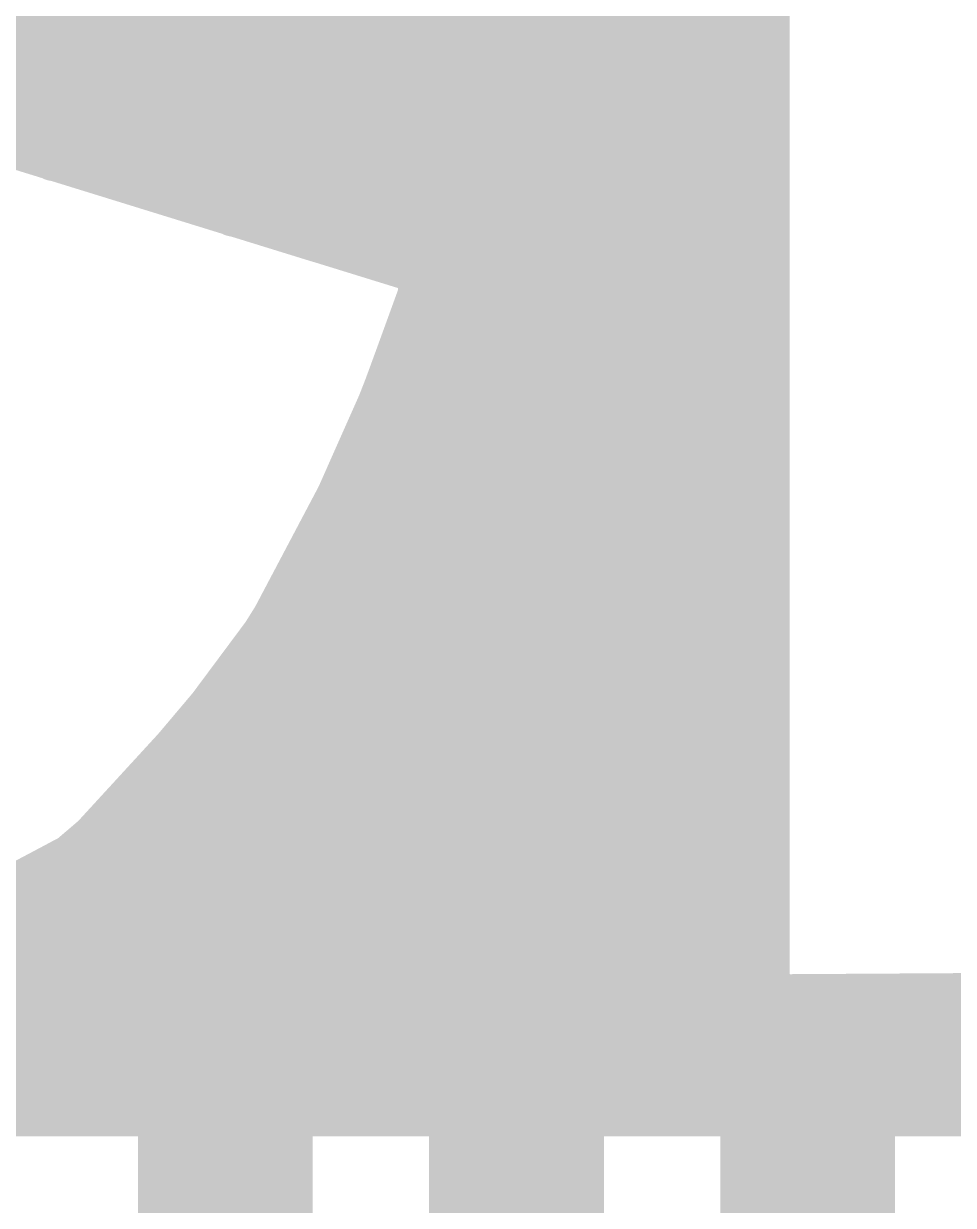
# Model space of a CAD drawing. Header units: millimetres. Extents: x 2260 to 2572, y -21 to 200.
# Drawn here: x 2340.034 to 2340.845, y 67.719 to 68.749 of the extents above; entities that cross this region are included whole.
import ezdxf

# ---------------------------------------------------------------- set-up
doc = ezdxf.new("R2010")
doc.units = ezdxf.units.MM
doc.layers.get('0').update_dxf_attribs({"lineweight": 18})
doc.layers.add('01', color=1, linetype='Continuous', lineweight=18)

# ---------------------------------------------------------------- blocks, each defined once
blk = doc.blocks.new('PAD_R1')
blk.add_lwpolyline([(0.25, 0, 0.5, 0.5, 1), (-0.25, 0, 0.5, 0.5, 1)], format="xyseb", close=True)

msp = doc.modelspace()

# ---------------------------------------------------------------- linework, layer by layer
at = {"layer": '01'}
for points in [[(2340.4642, 137.5361, 0.1524, 0.1524, 0), (2340.4642, 65.7287, 0.1524, 0.1524, 0)], [(2340.6547, 137.5361, 0.0254, 0.0254, 0), (2340.6547, 65.7287, 0.0254, 0.0254, 0)], [(2340.6674, 67.9204, 0.0508, 0.0508, 0), (2340.6674, 69.8732, 0.0508, 0.0508, 0)], [(2340.6769, 67.9204, 0.0508, 0.0508, 0), (2340.6769, 69.8732, 0.0508, 0.0508, 0)], [(2340.6896, 67.9077, 0.0254, 0.0254, 0), (2340.6896, 69.8859, 0.0254, 0.0254, 0)], [(2340.6896, 67.9077, 0.0254, 0.0254, 0), (2340.6896, 69.8859, 0.0254, 0.0254, 0)], [(2340.1848, 68.5887, 0.1016, 0.1016, 0), (2340.1848, 69.287, 0.1016, 0.1016, 0)], [(2340.2356, 68.5887, 0.1016, 0.1016, 0), (2340.2356, 69.287, 0.1016, 0.1016, 0)], [(2340.2737, 68.5589, 0.0254, 0.0254, 0), (2340.2737, 69.3073, 0.0254, 0.0254, 0)], [(2340.1467, 69.277, 0.0254, 0.0254, 0), (2340.1467, 68.5981, 0.0254, 0.0254, 0)], [(2340.6769, 68.6372, 0.0508, 0.0508, 0), (2340.6769, 68.8178, 0.0508, 0.0508, 0)], [(2340.6769, 68.7492, 0.0508, 0.0508, 0), (2339.1073, 68.7492, 0.0508, 0.0508, 0)], [(2340.6769, 68.7059, 0.0508, 0.0508, 0), (2339.114, 68.7059, 0.0508, 0.0508, 0)], [(2340.6896, 68.6808, 0.0254, 0.0254, 0), (2339.1029, 68.6808, 0.0254, 0.0254, 0)], [(2340.6769, 68.6681, 0.0508, 0.0508, 0), (2339.1188, 68.6681, 0.0508, 0.0508, 0)], [(2340.6769, 68.6681, 0.0508, 0.0508, 0), (2339.1188, 68.6681, 0.0508, 0.0508, 0)], [(2340.6769, 68.6626, 0.0508, 0.0508, 0), (2339.12, 68.6626, 0.0508, 0.0508, 0)], [(2340.6769, 68.6626, 0.0508, 0.0508, 0), (2339.1206, 68.6626, 0.0508, 0.0508, 0)], [(2339.96, 68.6691, 0.0508, 0.0508, 0), (2340.3863, 68.5374, 0.0508, 0.0508, 0)], [(2339.9618, 68.6685, 0.0508, 0.0508, 0), (2340.2918, 68.5665, 0.0508, 0.0508, 0)], [(2340.6769, 68.6372, 0.0508, 0.0508, 0), (2340.6769, 68.6681, 0.0508, 0.0508, 0)], [(2340.6896, 68.5538, 0.0254, 0.0254, 0), (2340.6896, 68.6808, 0.0254, 0.0254, 0)], [(2339.9686, 68.6532, 0.0254, 0.0254, 0), (2340.3736, 68.528, 0.0254, 0.0254, 0)], [(2339.9688, 68.6531, 0.0254, 0.0254, 0), (2340.2899, 68.5538, 0.0254, 0.0254, 0)], [(2340.6769, 68.6372, 0.0508, 0.0508, 0), (2340.0618, 68.6372, 0.0508, 0.0508, 0)], [(2340.6769, 68.6372, 0.0508, 0.0508, 0), (2340.0618, 68.6372, 0.0508, 0.0508, 0)], [(2340.6769, 68.5186, 0.0508, 0.0508, 0), (2340.6769, 68.6372, 0.0508, 0.0508, 0)], [(2340.6769, 68.5665, 0.0508, 0.0508, 0), (2340.6769, 68.6372, 0.0508, 0.0508, 0)], [(2340.6769, 68.6118, 0.0508, 0.0508, 0), (2340.1453, 68.6118, 0.0508, 0.0508, 0)], [(2340.6769, 68.6118, 0.0508, 0.0508, 0), (2340.1453, 68.6118, 0.0508, 0.0508, 0)], [(2340.1594, 68.6075, 0.0508, 0.0508, 0), (2340.261, 68.5761, 0.0508, 0.0508, 0)], [(2340.6769, 68.5892, 0.0508, 0.0508, 0), (2340.2186, 68.5892, 0.0508, 0.0508, 0)], [(2340.261, 68.5887, 0.0508, 0.0508, 0), (2340.2187, 68.5887, 0.0508, 0.0508, 0)], [(2340.261, 68.5761, 0.0508, 0.0508, 0), (2340.261, 68.5887, 0.0508, 0.0508, 0)], [(2340.1467, 68.5981, 0.0254, 0.0254, 0), (2340.2737, 68.5589, 0.0254, 0.0254, 0)], [(2340.6769, 68.5779, 0.0508, 0.0508, 0), (2340.255, 68.5779, 0.0508, 0.0508, 0)], [(2340.6769, 68.5665, 0.0508, 0.0508, 0), (2340.2918, 68.5665, 0.0508, 0.0508, 0)], [(2340.2918, 68.5665, 0.0508, 0.0508, 0), (2340.6769, 68.5665, 0.0508, 0.0508, 0)], [(2340.2899, 68.5538, 0.0254, 0.0254, 0), (2340.6896, 68.5538, 0.0254, 0.0254, 0)], [(2340.6769, 68.544, 0.0508, 0.0508, 0), (2340.3647, 68.544, 0.0508, 0.0508, 0)], [(2340.3863, 68.5374, 0.0508, 0.0508, 0), (2340.3863, 68.5126, 0.0508, 0.0508, 0)], [(2340.6769, 68.5186, 0.0508, 0.0508, 0), (2340.3863, 68.5186, 0.0508, 0.0508, 0)], [(2340.6769, 68.5158, 0.0508, 0.0508, 0), (2340.3863, 68.5158, 0.0508, 0.0508, 0)], [(2340.6769, 68.5158, 0.0508, 0.0508, 0), (2340.6769, 68.5186, 0.0508, 0.0508, 0)], [(2340.6769, 68.4396, 0.0508, 0.0508, 0), (2340.6769, 68.5158, 0.0508, 0.0508, 0)], [(2340.3863, 68.5126, 0.0508, 0.0508, 0), (2340.3562, 68.4299, 0.0508, 0.0508, 0)], [(2340.3736, 68.528, 0.0254, 0.0254, 0), (2340.3736, 68.5142, 0.0254, 0.0254, 0)], [(2340.3736, 68.5142, 0.0254, 0.0254, 0), (2340.3444, 68.4348, 0.0254, 0.0254, 0)], [(2340.6769, 68.4904, 0.0508, 0.0508, 0), (2340.38, 68.4904, 0.0508, 0.0508, 0)], [(2340.6769, 68.465, 0.0508, 0.0508, 0), (2340.3712, 68.465, 0.0508, 0.0508, 0)], [(2340.6769, 68.4396, 0.0508, 0.0508, 0), (2340.3603, 68.4396, 0.0508, 0.0508, 0)], [(2340.6769, 68.3744, 0.0508, 0.0508, 0), (2340.6769, 68.4396, 0.0508, 0.0508, 0)], [(2340.3562, 68.4299, 0.0508, 0.0508, 0), (2340.3306, 68.3647, 0.0508, 0.0508, 0)], [(2340.3416, 68.4268, 0.0254, 0.0254, 0), (2340.2852, 68.2998, 0.0254, 0.0254, 0)], [(2340.3505, 68.4142, 0.0508, 0.0508, 0), (2340.3061, 68.3126, 0.0508, 0.0508, 0)], [(2340.3444, 68.4348, 0.0254, 0.0254, 0), (2340.3189, 68.3696, 0.0254, 0.0254, 0)], [(2340.6769, 68.4142, 0.0508, 0.0508, 0), (2340.3505, 68.4142, 0.0508, 0.0508, 0)], [(2340.6769, 68.4141, 0.0508, 0.0508, 0), (2340.3505, 68.4141, 0.0508, 0.0508, 0)], [(2340.6769, 68.4141, 0.0508, 0.0508, 0), (2340.3505, 68.4141, 0.0508, 0.0508, 0)], [(2340.6896, 68.4268, 0.0254, 0.0254, 0), (2340.3416, 68.4268, 0.0254, 0.0254, 0)], [(2340.6769, 68.3125, 0.0508, 0.0508, 0), (2340.6769, 68.4141, 0.0508, 0.0508, 0)], [(2340.6896, 68.2998, 0.0254, 0.0254, 0), (2340.6896, 68.4268, 0.0254, 0.0254, 0)], [(2340.6769, 68.3998, 0.0508, 0.0508, 0), (2340.3451, 68.3998, 0.0508, 0.0508, 0)], [(2340.6515, 68.0728, 0.1016, 0.1016, 0), (2340.6515, 68.3744, 0.1016, 0.1016, 0)], [(2340.354, 68.3549, 0.1016, 0.1016, 0), (2340.2634, 68.1834, 0.1016, 0.1016, 0)], [(2340.6769, 68.3744, 0.0508, 0.0508, 0), (2340.3343, 68.3744, 0.0508, 0.0508, 0)], [(2340.6769, 68.3803, 0.0508, 0.0508, 0), (2340.3372, 68.3803, 0.0508, 0.0508, 0)], [(2340.6769, 68.0728, 0.0508, 0.0508, 0), (2340.6769, 68.3744, 0.0508, 0.0508, 0)], [(2340.3306, 68.3647, 0.0508, 0.0508, 0), (2340.2426, 68.198, 0.0508, 0.0508, 0)], [(2340.3189, 68.3696, 0.0254, 0.0254, 0), (2340.2324, 68.2055, 0.0254, 0.0254, 0)], [(2340.6515, 68.3236, 0.1016, 0.1016, 0), (2340.3409, 68.3236, 0.1016, 0.1016, 0)], [(2340.6769, 68.3464, 0.0508, 0.0508, 0), (2340.3224, 68.3464, 0.0508, 0.0508, 0)], [(2340.6769, 68.3125, 0.0508, 0.0508, 0), (2340.3061, 68.3125, 0.0508, 0.0508, 0)], [(2340.3061, 68.3125, 0.0508, 0.0508, 0), (2340.6769, 68.3125, 0.0508, 0.0508, 0)], [(2340.6515, 68.257, 0.1016, 0.1016, 0), (2340.3081, 68.257, 0.1016, 0.1016, 0)], [(2340.2852, 68.2998, 0.0254, 0.0254, 0), (2340.6896, 68.2998, 0.0254, 0.0254, 0)], [(2340.2737, 68.277, 0.0254, 0.0254, 0), (2340.2156, 68.1836, 0.0254, 0.0254, 0)], [(2340.2737, 65.7287, 0.0254, 0.0254, 0), (2340.2737, 68.277, 0.0254, 0.0254, 0)], [(2340.261, 68.2294, 0.0508, 0.0508, 0), (2340.1594, 68.0929, 0.0508, 0.0508, 0)], [(2340.261, 68.1027, 0.0508, 0.0508, 0), (2340.261, 68.2294, 0.0508, 0.0508, 0)], [(2340.2634, 68.1834, 0.1016, 0.1016, 0), (2340.1381, 68.0351, 0.1016, 0.1016, 0)], [(2340.6515, 68.1903, 0.1016, 0.1016, 0), (2340.268, 68.1903, 0.1016, 0.1016, 0)], [(2340.261, 68.2166, 0.0508, 0.0508, 0), (2340.253, 68.2166, 0.0508, 0.0508, 0)], [(2340.2426, 68.198, 0.0508, 0.0508, 0), (2340.1211, 68.054, 0.0508, 0.0508, 0)], [(2340.2324, 68.2055, 0.0254, 0.0254, 0), (2340.1129, 68.0637, 0.0254, 0.0254, 0)], [(2340.2156, 68.1836, 0.0254, 0.0254, 0), (2340.1467, 68.0978, 0.0254, 0.0254, 0)], [(2340.261, 68.1724, 0.0508, 0.0508, 0), (2340.2232, 68.1724, 0.0508, 0.0508, 0)], [(2340.2083, 68.1728, 0.0254, 0.0254, 0), (2340.0917, 68.0458, 0.0254, 0.0254, 0)], [(2340.2148, 68.1601, 0.0508, 0.0508, 0), (2340.1254, 68.0585, 0.0508, 0.0508, 0)], [(2340.6769, 68.1601, 0.0508, 0.0508, 0), (2340.2148, 68.1601, 0.0508, 0.0508, 0)], [(2340.6769, 68.1601, 0.0508, 0.0508, 0), (2340.2148, 68.1601, 0.0508, 0.0508, 0)], [(2340.6896, 68.1728, 0.0254, 0.0254, 0), (2340.2083, 68.1728, 0.0254, 0.0254, 0)], [(2340.6769, 68.0585, 0.0508, 0.0508, 0), (2340.6769, 68.1601, 0.0508, 0.0508, 0)], [(2340.6896, 68.0458, 0.0254, 0.0254, 0), (2340.6896, 68.1728, 0.0254, 0.0254, 0)], [(2340.6515, 68.1236, 0.1016, 0.1016, 0), (2340.2194, 68.1236, 0.1016, 0.1016, 0)], [(2340.1848, 65.7287, 0.1016, 0.1016, 0), (2340.1848, 68.1027, 0.1016, 0.1016, 0)], [(2340.6769, 68.1263, 0.0508, 0.0508, 0), (2340.189, 68.1263, 0.0508, 0.0508, 0)], [(2340.261, 68.1281, 0.0508, 0.0508, 0), (2340.1895, 68.1281, 0.0508, 0.0508, 0)], [(2340.2356, 65.7287, 0.1016, 0.1016, 0), (2340.2356, 68.1027, 0.1016, 0.1016, 0)], [(2340.261, 68.1027, 0.0508, 0.0508, 0), (2340.1676, 68.1027, 0.0508, 0.0508, 0)], [(2340.6769, 68.0924, 0.0508, 0.0508, 0), (2340.1594, 68.0924, 0.0508, 0.0508, 0)], [(2340.1467, 68.0978, 0.0254, 0.0254, 0), (2340.1467, 65.7287, 0.0254, 0.0254, 0)], [(2340.6769, 68.0728, 0.0508, 0.0508, 0), (2340.1397, 68.0728, 0.0508, 0.0508, 0)], [(2340.6769, 68.0391, 0.0508, 0.0508, 0), (2340.6769, 68.0728, 0.0508, 0.0508, 0)], [(2340.1211, 68.054, 0.0508, 0.0508, 0), (2340.0788, 68.0179, 0.0508, 0.0508, 0)], [(2340.6769, 68.0585, 0.0508, 0.0508, 0), (2340.1254, 68.0585, 0.0508, 0.0508, 0)], [(2340.1254, 68.0585, 0.0508, 0.0508, 0), (2340.6769, 68.0585, 0.0508, 0.0508, 0)], [(2340.1129, 68.0637, 0.0254, 0.0254, 0), (2340.0717, 68.0285, 0.0254, 0.0254, 0)], [(2340.6769, 68.0391, 0.0508, 0.0508, 0), (2340.103, 68.0391, 0.0508, 0.0508, 0)], [(2340.0917, 68.0458, 0.0254, 0.0254, 0), (2340.6896, 68.0458, 0.0254, 0.0254, 0)], [(2340.6769, 67.9657, 0.0508, 0.0508, 0), (2340.6769, 68.0391, 0.0508, 0.0508, 0)], [(2340.0788, 68.0179, 0.0508, 0.0508, 0), (2339.9381, 67.9432, 0.0508, 0.0508, 0)], [(2340.0717, 68.0285, 0.0254, 0.0254, 0), (2339.9321, 67.9544, 0.0254, 0.0254, 0)], [(2340.6769, 68.0137, 0.0508, 0.0508, 0), (2340.0708, 68.0137, 0.0508, 0.0508, 0)], [(2340.6769, 67.9911, 0.0508, 0.0508, 0), (2340.0282, 67.9911, 0.0508, 0.0508, 0)], [(2340.6769, 67.9657, 0.0508, 0.0508, 0), (2339.9796, 67.9657, 0.0508, 0.0508, 0)], [(2340.6769, 67.9232, 0.0508, 0.0508, 0), (2340.6769, 67.9657, 0.0508, 0.0508, 0)], [(2340.6928, 65.7287, 0.1016, 0.1016, 0), (2340.6928, 67.9204, 0.1016, 0.1016, 0)], [(2340.7436, 65.7287, 0.1016, 0.1016, 0), (2340.7436, 67.9204, 0.1016, 0.1016, 0)], [(2340.6769, 67.9204, 0.0508, 0.0508, 0), (2339.8862, 67.9204, 0.0508, 0.0508, 0)], [(2340.6769, 67.9232, 0.0508, 0.0508, 0), (2339.8933, 67.9232, 0.0508, 0.0508, 0)], [(2340.6769, 67.9204, 0.0508, 0.0508, 0), (2340.6674, 67.9204, 0.0508, 0.0508, 0)], [(2340.6769, 67.8949, 0.0508, 0.0508, 0), (2340.6769, 67.9232, 0.0508, 0.0508, 0)], [(2340.6787, 67.9121, 0.0508, 0.0508, 0), (2339.8623, 67.9121, 0.0508, 0.0508, 0)], [(2340.6769, 67.9061, 0.0508, 0.0508, 0), (2339.8424, 67.9061, 0.0508, 0.0508, 0)], [(2340.6896, 67.9188, 0.0254, 0.0254, 0), (2339.8408, 67.9188, 0.0254, 0.0254, 0)], [(2350.4741, 67.9061, 0.0508, 0.0508, 0), (2340.6769, 67.895, 0.0508, 0.0508, 0)], [(2340.6769, 67.895, 0.0508, 0.0508, 0), (2340.6769, 67.9061, 0.0508, 0.0508, 0)], [(2341.5903, 67.9006, 0.0508, 0.0508, 0), (2340.6769, 67.8949, 0.0508, 0.0508, 0)], [(2350.4741, 67.9188, 0.0254, 0.0254, 0), (2340.6896, 67.9077, 0.0254, 0.0254, 0)], [(2340.6896, 67.9077, 0.0254, 0.0254, 0), (2340.6896, 67.9188, 0.0254, 0.0254, 0)], [(2341.5893, 67.9133, 0.0254, 0.0254, 0), (2340.6896, 67.9077, 0.0254, 0.0254, 0)], [(2350.5122, 67.8895, 0.0508, 0.0508, 0), (2339.775, 67.8895, 0.0508, 0.0508, 0)], [(2342.3982, 67.8895, 0.0508, 0.0508, 0), (2339.7752, 67.8895, 0.0508, 0.0508, 0)], [(2340.7817, 67.9077, 0.0254, 0.0254, 0), (2340.6896, 67.9077, 0.0254, 0.0254, 0)], [(2340.7817, 65.7287, 0.0254, 0.0254, 0), (2340.7817, 67.9077, 0.0254, 0.0254, 0)], [(2350.5146, 67.8867, 0.0508, 0.0508, 0), (2339.7645, 67.8867, 0.0508, 0.0508, 0)], [(2342.3982, 67.8867, 0.0508, 0.0508, 0), (2339.7645, 67.8867, 0.0508, 0.0508, 0)], [(2342.4236, 67.8613, 0.0508, 0.0508, 0), (2336.9063, 67.8613, 0.0508, 0.0508, 0)], [(2350.5249, 67.8553, 0.0508, 0.0508, 0), (2325.3756, 67.8553, 0.0508, 0.0508, 0)], [(2350.5181, 67.8299, 0.0508, 0.0508, 0), (2325.3824, 67.8299, 0.0508, 0.0508, 0)], [(2342.4236, 67.8289, 0.0508, 0.0508, 0), (2336.9063, 67.8289, 0.0508, 0.0508, 0)], [(2350.4741, 67.8045, 0.0508, 0.0508, 0), (2325.4264, 67.8045, 0.0508, 0.0508, 0)], [(2325.4264, 67.8045, 0.0508, 0.0508, 0), (2350.4741, 67.8045, 0.0508, 0.0508, 0)], [(2336.919, 67.8162, 0.0254, 0.0254, 0), (2342.4109, 67.8162, 0.0254, 0.0254, 0)], [(2325.4264, 67.7918, 0.0254, 0.0254, 0), (2350.4741, 67.7918, 0.0254, 0.0254, 0)]]:
    msp.add_lwpolyline(points, format="xyseb", dxfattribs=at)

# ---------------------------------------------------------------- block references
for p, xscale, yscale in [((2340.6769, 68.7492), -0.0508, 0.0508), ((2340.6769, 68.7059), -0.0508, 0.0508), ((2340.6769, 68.6681), -0.0508, 0.0508), ((2340.6769, 68.6681), -0.0508, 0.0508), ((2340.6769, 68.6681), -0.0508, 0.0508), ((2340.6769, 68.6626), -0.0508, 0.0508), ((2340.6769, 68.6626), -0.0508, 0.0508), ((2340.6896, 68.6808), -0.0254, 0.0254), ((2340.6896, 68.6808), -0.0254, 0.0254), ((2340.0618, 68.6372), -0.0508, 0.0508), ((2340.0618, 68.6372), -0.0508, 0.0508), ((2340.6769, 68.6372), -0.0508, 0.0508), ((2340.6769, 68.6372), -0.0508, 0.0508), ((2340.6769, 68.6372), -0.0508, 0.0508), ((2340.6769, 68.6372), -0.0508, 0.0508), ((2340.6769, 68.6372), -0.0508, 0.0508), ((2340.6769, 68.6372), -0.0508, 0.0508), ((2340.1453, 68.6118), -0.0508, 0.0508), ((2340.1453, 68.6118), -0.0508, 0.0508), ((2340.6769, 68.6118), -0.0508, 0.0508), ((2340.6769, 68.6118), -0.0508, 0.0508), ((2340.1594, 68.6075), -0.0508, 0.0508), ((2340.2186, 68.5892), -0.0508, 0.0508), ((2340.2187, 68.5887), -0.0508, 0.0508), ((2340.261, 68.5887), -0.0508, 0.0508), ((2340.261, 68.5887), -0.0508, 0.0508), ((2340.6769, 68.5892), -0.0508, 0.0508), ((2340.1467, 68.5981), -0.0254, 0.0254), ((2340.1467, 68.5981), -0.0254, 0.0254), ((2340.255, 68.5779), -0.0508, 0.0508), ((2340.6769, 68.5779), -0.0508, 0.0508), ((2340.261, 68.5761), -0.0508, 0.0508), ((2340.261, 68.5761), -0.0508, 0.0508), ((2340.2918, 68.5665), -0.0508, 0.0508), ((2340.2918, 68.5665), -0.0508, 0.0508), ((2340.2918, 68.5665), -0.0508, 0.0508), ((2340.6769, 68.5665), -0.0508, 0.0508), ((2340.6769, 68.5665), -0.0508, 0.0508), ((2340.6769, 68.5665), -0.0508, 0.0508), ((2340.2737, 68.5589), -0.0254, 0.0254), ((2340.2737, 68.5589), -0.0254, 0.0254), ((2340.2899, 68.5538), -0.0254, 0.0254), ((2340.2899, 68.5538), -0.0254, 0.0254), ((2340.3647, 68.544), -0.0508, 0.0508), ((2340.3863, 68.5374), -0.0508, 0.0508), ((2340.3863, 68.5374), -0.0508, 0.0508), ((2340.6769, 68.544), -0.0508, 0.0508), ((2340.6896, 68.5538), -0.0254, 0.0254), ((2340.6896, 68.5538), -0.0254, 0.0254), ((2340.3863, 68.5186), -0.0508, 0.0508), ((2340.3863, 68.5158), -0.0508, 0.0508), ((2340.6769, 68.5186), -0.0508, 0.0508), ((2340.6769, 68.5186), -0.0508, 0.0508), ((2340.6769, 68.5186), -0.0508, 0.0508), ((2340.6769, 68.5158), -0.0508, 0.0508), ((2340.6769, 68.5158), -0.0508, 0.0508), ((2340.6769, 68.5158), -0.0508, 0.0508), ((2340.3736, 68.528), -0.0254, 0.0254), ((2340.3736, 68.528), -0.0254, 0.0254), ((2340.3863, 68.5126), -0.0508, 0.0508), ((2340.3863, 68.5126), -0.0508, 0.0508), ((2340.3736, 68.5142), -0.0254, 0.0254), ((2340.3736, 68.5142), -0.0254, 0.0254), ((2340.38, 68.4904), -0.0508, 0.0508), ((2340.6769, 68.4904), -0.0508, 0.0508), ((2340.3712, 68.465), -0.0508, 0.0508), ((2340.6769, 68.465), -0.0508, 0.0508), ((2340.3603, 68.4396), -0.0508, 0.0508), ((2340.6769, 68.4396), -0.0508, 0.0508), ((2340.6769, 68.4396), -0.0508, 0.0508), ((2340.6769, 68.4396), -0.0508, 0.0508), ((2340.3562, 68.4299), -0.0508, 0.0508), ((2340.3562, 68.4299), -0.0508, 0.0508), ((2340.3505, 68.4142), -0.0508, 0.0508), ((2340.3505, 68.4142), -0.0508, 0.0508), ((2340.3505, 68.4141), -0.0508, 0.0508), ((2340.3505, 68.4141), -0.0508, 0.0508), ((2340.3416, 68.4268), -0.0254, 0.0254), ((2340.3416, 68.4268), -0.0254, 0.0254), ((2340.3444, 68.4348), -0.0254, 0.0254), ((2340.3444, 68.4348), -0.0254, 0.0254), ((2340.6769, 68.4142), -0.0508, 0.0508), ((2340.6769, 68.4141), -0.0508, 0.0508), ((2340.6769, 68.4141), -0.0508, 0.0508), ((2340.6769, 68.4141), -0.0508, 0.0508), ((2340.6896, 68.4268), -0.0254, 0.0254), ((2340.6896, 68.4268), -0.0254, 0.0254), ((2340.3451, 68.3998), -0.0508, 0.0508), ((2340.6515, 68.3744), -0.1016, 0.1016), ((2340.6769, 68.3998), -0.0508, 0.0508), ((2340.354, 68.3549), -0.1016, 0.1016), ((2340.3343, 68.3744), -0.0508, 0.0508), ((2340.3372, 68.3803), -0.0508, 0.0508), ((2340.6769, 68.3803), -0.0508, 0.0508), ((2340.6769, 68.3744), -0.0508, 0.0508), ((2340.6769, 68.3744), -0.0508, 0.0508), ((2340.6769, 68.3744), -0.0508, 0.0508), ((2340.3306, 68.3647), -0.0508, 0.0508), ((2340.3306, 68.3647), -0.0508, 0.0508), ((2340.3189, 68.3696), -0.0254, 0.0254), ((2340.3189, 68.3696), -0.0254, 0.0254), ((2340.3409, 68.3236), -0.1016, 0.1016), ((2340.3224, 68.3464), -0.0508, 0.0508), ((2340.6515, 68.3236), -0.1016, 0.1016), ((2340.6769, 68.3464), -0.0508, 0.0508), ((2340.3061, 68.3126), -0.0508, 0.0508), ((2340.3061, 68.3125), -0.0508, 0.0508), ((2340.3061, 68.3125), -0.0508, 0.0508), ((2340.6769, 68.3125), -0.0508, 0.0508), ((2340.6769, 68.3125), -0.0508, 0.0508), ((2340.6769, 68.3125), -0.0508, 0.0508), ((2340.3081, 68.257), -0.1016, 0.1016), ((2340.2852, 68.2998), -0.0254, 0.0254), ((2340.2852, 68.2998), -0.0254, 0.0254), ((2340.6515, 68.257), -0.1016, 0.1016), ((2340.6896, 68.2998), -0.0254, 0.0254), ((2340.6896, 68.2998), -0.0254, 0.0254), ((2340.2737, 68.277), -0.0254, 0.0254), ((2340.2737, 68.277), -0.0254, 0.0254), ((2340.261, 68.2294), -0.0508, 0.0508), ((2340.261, 68.2294), -0.0508, 0.0508), ((2340.2634, 68.1834), -0.1016, 0.1016), ((2340.2634, 68.1834), -0.1016, 0.1016), ((2340.268, 68.1903), -0.1016, 0.1016), ((2340.253, 68.2166), -0.0508, 0.0508), ((2340.261, 68.2166), -0.0508, 0.0508), ((2340.6515, 68.1903), -0.1016, 0.1016), ((2340.2426, 68.198), -0.0508, 0.0508), ((2340.2426, 68.198), -0.0508, 0.0508), ((2340.2324, 68.2055), -0.0254, 0.0254), ((2340.2324, 68.2055), -0.0254, 0.0254), ((2340.2232, 68.1724), -0.0508, 0.0508), ((2340.2156, 68.1836), -0.0254, 0.0254), ((2340.2156, 68.1836), -0.0254, 0.0254), ((2340.261, 68.1724), -0.0508, 0.0508), ((2340.2148, 68.1601), -0.0508, 0.0508), ((2340.2148, 68.1601), -0.0508, 0.0508), ((2340.2148, 68.1601), -0.0508, 0.0508), ((2340.2083, 68.1728), -0.0254, 0.0254), ((2340.2083, 68.1728), -0.0254, 0.0254), ((2340.6769, 68.1601), -0.0508, 0.0508), ((2340.6769, 68.1601), -0.0508, 0.0508), ((2340.6769, 68.1601), -0.0508, 0.0508), ((2340.6896, 68.1728), -0.0254, 0.0254), ((2340.6896, 68.1728), -0.0254, 0.0254), ((2340.2194, 68.1236), -0.1016, 0.1016), ((2340.6515, 68.1236), -0.1016, 0.1016), ((2340.189, 68.1263), -0.0508, 0.0508), ((2340.1895, 68.1281), -0.0508, 0.0508), ((2340.261, 68.1281), -0.0508, 0.0508), ((2340.6769, 68.1263), -0.0508, 0.0508), ((2340.1676, 68.1027), -0.0508, 0.0508), ((2340.261, 68.1027), -0.0508, 0.0508), ((2340.261, 68.1027), -0.0508, 0.0508), ((2340.6515, 68.0728), -0.1016, 0.1016), ((2340.1594, 68.0929), -0.0508, 0.0508), ((2340.1594, 68.0924), -0.0508, 0.0508), ((2340.1467, 68.0978), -0.0254, 0.0254), ((2340.1467, 68.0978), -0.0254, 0.0254), ((2340.6769, 68.0924), -0.0508, 0.0508), ((2340.1397, 68.0728), -0.0508, 0.0508), ((2340.6769, 68.0728), -0.0508, 0.0508), ((2340.6769, 68.0728), -0.0508, 0.0508), ((2340.6769, 68.0728), -0.0508, 0.0508), ((2340.1381, 68.0351), -0.1016, 0.1016), ((2340.1211, 68.054), -0.0508, 0.0508), ((2340.1211, 68.054), -0.0508, 0.0508), ((2340.1254, 68.0585), -0.0508, 0.0508), ((2340.1254, 68.0585), -0.0508, 0.0508), ((2340.1254, 68.0585), -0.0508, 0.0508), ((2340.6769, 68.0585), -0.0508, 0.0508), ((2340.6769, 68.0585), -0.0508, 0.0508), ((2340.6769, 68.0585), -0.0508, 0.0508), ((2340.1129, 68.0637), -0.0254, 0.0254), ((2340.1129, 68.0637), -0.0254, 0.0254), ((2340.103, 68.0391), -0.0508, 0.0508), ((2340.0917, 68.0458), -0.0254, 0.0254), ((2340.0917, 68.0458), -0.0254, 0.0254), ((2340.6769, 68.0391), -0.0508, 0.0508), ((2340.6769, 68.0391), -0.0508, 0.0508), ((2340.6769, 68.0391), -0.0508, 0.0508), ((2340.6896, 68.0458), -0.0254, 0.0254), ((2340.6896, 68.0458), -0.0254, 0.0254), ((2340.0708, 68.0137), -0.0508, 0.0508), ((2340.0788, 68.0179), -0.0508, 0.0508), ((2340.0788, 68.0179), -0.0508, 0.0508), ((2340.0717, 68.0285), -0.0254, 0.0254), ((2340.0717, 68.0285), -0.0254, 0.0254), ((2340.6769, 68.0137), -0.0508, 0.0508), ((2340.0282, 67.9911), -0.0508, 0.0508), ((2340.6769, 67.9911), -0.0508, 0.0508), ((2340.6769, 67.9657), -0.0508, 0.0508), ((2340.6769, 67.9657), -0.0508, 0.0508), ((2340.6769, 67.9657), -0.0508, 0.0508), ((2340.6674, 67.9204), -0.0508, 0.0508), ((2340.6769, 67.9232), -0.0508, 0.0508), ((2340.6769, 67.9232), -0.0508, 0.0508), ((2340.6769, 67.9232), -0.0508, 0.0508), ((2340.6769, 67.9204), -0.0508, 0.0508), ((2340.6769, 67.9204), -0.0508, 0.0508), ((2340.6787, 67.9121), -0.0508, 0.0508), ((2340.6769, 67.9061), -0.0508, 0.0508), ((2340.6769, 67.9061), -0.0508, 0.0508), ((2340.6896, 67.9188), -0.0254, 0.0254), ((2340.6896, 67.9188), -0.0254, 0.0254), ((2340.6769, 67.895), -0.0508, 0.0508), ((2340.6769, 67.895), -0.0508, 0.0508), ((2340.6769, 67.8949), -0.0508, 0.0508), ((2340.6769, 67.8949), -0.0508, 0.0508), ((2340.6896, 67.9077), -0.0254, 0.0254), ((2340.6896, 67.9077), -0.0254, 0.0254), ((2340.6896, 67.9077), -0.0254, 0.0254), ((2340.6896, 67.9077), -0.0254, 0.0254), ((2340.6896, 67.9077), -0.0254, 0.0254), ((2340.6896, 67.9077), -0.0254, 0.0254), ((2340.7817, 67.9077), -0.0254, 0.0254), ((2340.7817, 67.9077), -0.0254, 0.0254)]:
    msp.add_blockref('PAD_R1', p, dxfattribs=dict(at, xscale=xscale, yscale=yscale))

doc.saveas('drawing.dxf')
